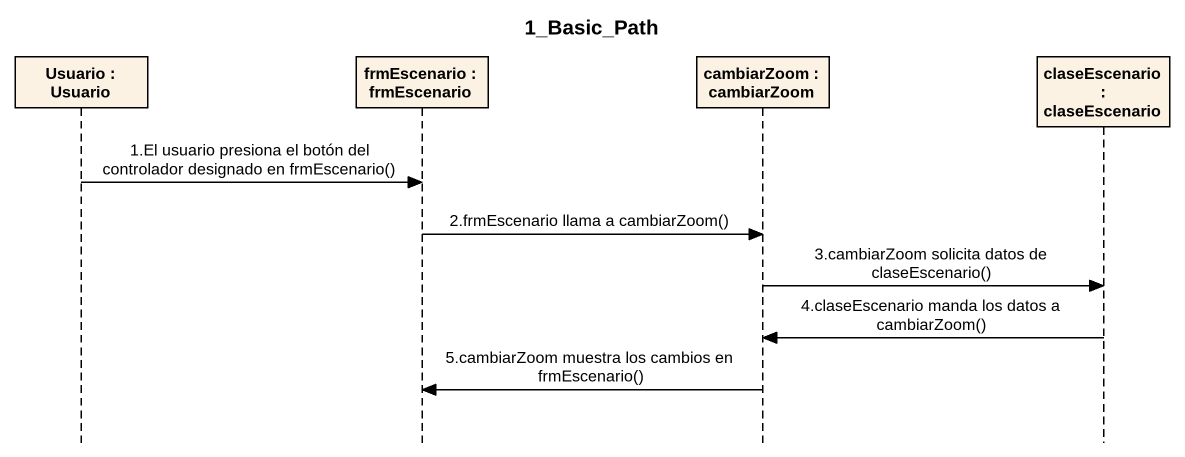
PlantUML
@startuml
title 1_Basic_Path
hide footbox
participant "Usuario : Usuario" as Usuario
participant "frmEscenario : frmEscenario" as frmEscenario
participant "cambiarZoom : cambiarZoom" as cambiarZoom
participant "claseEscenario : claseEscenario" as claseEscenario

Usuario -> frmEscenario : 1.El usuario presiona el botón del controlador designado en frmEscenario()
frmEscenario -> cambiarZoom : 2.frmEscenario llama a cambiarZoom()
cambiarZoom -> claseEscenario : 3.cambiarZoom solicita datos de claseEscenario()
claseEscenario -> cambiarZoom : 4.claseEscenario manda los datos a cambiarZoom()
cambiarZoom -> frmEscenario : 5.cambiarZoom muestra los cambios en frmEscenario()
@enduml
